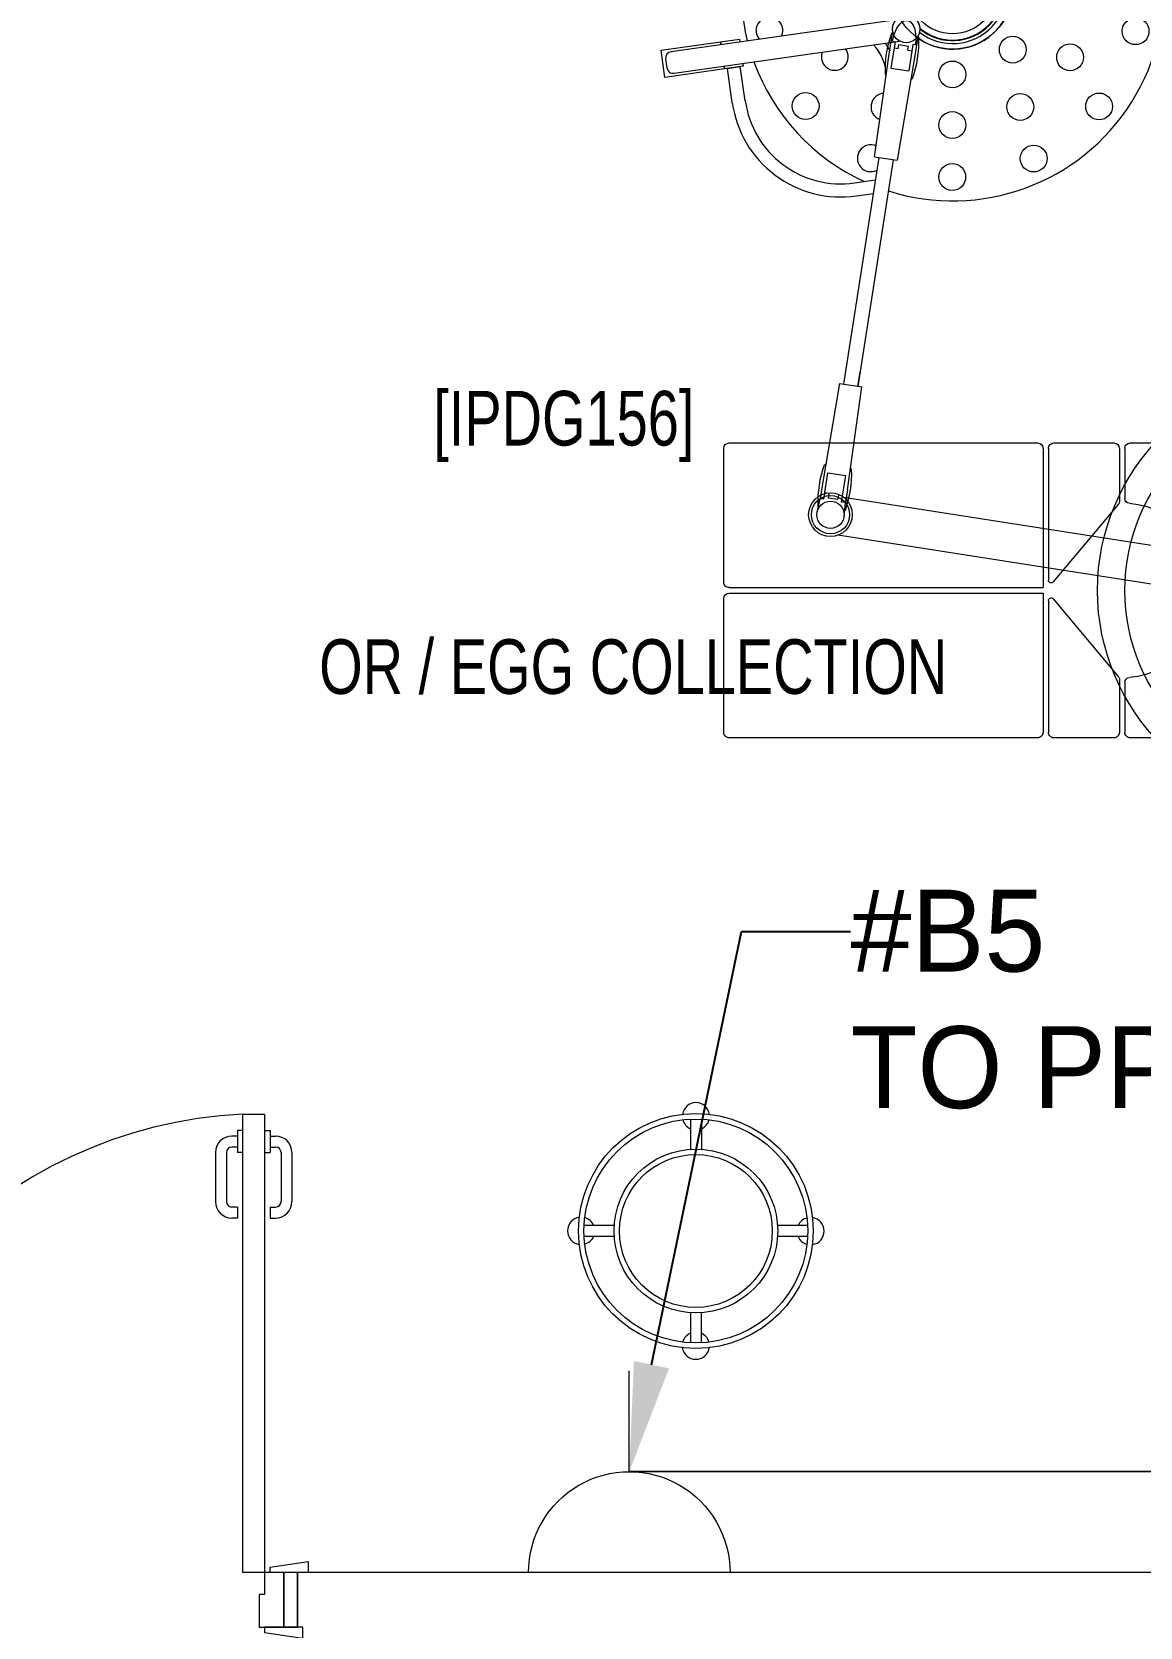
# Model space of a CAD drawing. Header units: metres. Extents: x 75097 to 220695, y -1557923 to -1361206.
# Drawn here: x 168915 to 170945, y -1415279 to -1412358 of the extents above; entities that cross this region are included whole.
import ezdxf
from ezdxf import colors
from ezdxf.entities.mleader import LeaderData, LeaderLine
from ezdxf.math import Vec2, Vec3

# ---------------------------------------------------------------- set-up
doc = ezdxf.new("R2010")
doc.units = ezdxf.units.M
doc.layers.get('0').update_dxf_attribs({"lineweight": 0})
for name, color, linetype, lineweight in [('A-100 - Copy$0$72_EGR_BASE_TEXT', 8, 'Continuous', 0), ('A-100 - Copy$0$Medical Equipment and Furniture', 8, 'Continuous', 0), ('A-100 - Copy$0$Walls', 8, 'Continuous', 0), ('A-100 - Copy$0$Wooden Joinery', 8, 'Continuous', 0)]:
    doc.layers.add(name, color=color, linetype=linetype, lineweight=lineweight)
doc.layers.add('E-POWR', color=7, linetype='Continuous', lineweight=9, true_color=0x4e7e3e)
doc.styles.add('A-100 - Copy$0$X3G_ENTITY_2587EA', font='swisscl.ttf', dxfattribs={"height": 200})
doc.styles.get("Standard").update_dxf_attribs({"font": 'GOTHIC.TTF'})

# ---------------------------------------------------------------- blocks, each defined once
blk = doc.blocks.new('NORMAL SOCKET')
at = {"layer": 'E-POWR'}
for p, q in [((0, 307.7), (0, 615.4)), ((-307.7, 0), (307.7, 0))]:
    blk.add_line(p, q, dxfattribs=at)
blk.add_ellipse((0, 0), major_axis=(32.8, 305.9), ratio=1, start_param=4.81904, end_param=7.960633, dxfattribs=at)
blk = doc.blocks.new('A-100 - Copy$0$OR Table')
at = {"layer": 'A-100 - Copy$0$Medical Equipment and Furniture'}
for p, q in [((-782398.7, -309932.5), (-782398.7, -310497.5)), ((-782143.7, -309922.5), (-782388.7, -309922.5)), ((-782133.7, -309932.5), (-782133.7, -310507.5)), ((-782123.7, -309932.5), (-782123.7, -310507.5)), ((-781868.7, -309922.5), (-782113.7, -309922.5)), ((-781858.7, -310497.5), (-781858.7, -309932.5)), ((-782388.7, -310507.5), (-782133.7, -310507.5)), ((-782388.7, -310517.5), (-782147.5, -310517.5)), ((-782123.7, -310507.5), (-781868.7, -310507.5)), ((-782110, -310517.5), (-781868.7, -310517.5)), ((-782398.7, -310527.5), (-782398.7, -310637.5)), ((-782286.2, -310645.4), (-782144.2, -310526.3)), ((-782113.2, -310526.3), (-781971.2, -310645.4)), ((-781858.7, -310637.5), (-781858.7, -310527.5)), ((-782388.7, -310647.5), (-782292, -310647.5)), ((-782388.7, -310657.5), (-782297.1, -310657.5)), ((-781965.4, -310647.5), (-781868.7, -310647.5)), ((-781960.3, -310657.5), (-781868.7, -310657.5)), ((-782398.7, -310667.5), (-782398.7, -310987.5)), ((-781858.7, -310987.5), (-781858.7, -310667.5)), ((-782388.7, -310997.5), (-781868.7, -310997.5)), ((-782388.7, -311007.5), (-781868.7, -311007.5)), ((-782398.7, -311017.5), (-782398.7, -311247.5)), ((-781858.7, -311247.5), (-781858.7, -311017.5)), ((-782398.7, -311277.5), (-782398.7, -311647.5)), ((-782388.7, -311257.5), (-781868.7, -311257.5)), ((-782388.7, -311267.5), (-781868.7, -311267.5)), ((-781858.7, -311647.5), (-781858.7, -311277.5)), ((-782388.7, -311657.5), (-781868.7, -311657.5)), ((-782398.7, -311677.5), (-782398.7, -311912.5)), ((-782388.7, -311667.5), (-781868.7, -311667.5)), ((-781858.7, -311912.5), (-781858.7, -311677.5)), ((-782388.7, -311922.5), (-781868.7, -311922.5))]:
    blk.add_line(p, q, dxfattribs=at)
for centre, radius, start, end in [((-782388.7, -309932.5), 10, 90.001, 180.001), ((-782143.7, -309932.5), 10, 0.001, 90.001), ((-782113.7, -309932.5), 10, 90.001, 180.001), ((-781868.7, -309932.5), 10, 0.001, 90.001), ((-782388.7, -310497.5), 10, 180.001, 270.001), ((-782388.7, -310527.5), 10, 90.001, 180.001), ((-782147.5, -310522.5), 5, 309.9879, 90.001), ((-782110, -310522.5), 5, 90.001, 230.0141), ((-781868.7, -310497.5), 10, 270.001, 0.001), ((-781868.7, -310527.5), 10, 0.001, 90.001), ((-782388.7, -310637.5), 10, 180.001, 270.001), ((-782388.7, -310667.5), 10, 90.001, 180.001), ((-782297.1, -310666.5), 9, 4.7528, 90.001), ((-782292, -310638.5), 9, 270.001, 309.9879), ((-781965.4, -310638.5), 9, 230.0141, 270.001), ((-781960.3, -310666.5), 9, 90.001, 175.2492), ((-781868.7, -310637.5), 10, 270.001, 0.001), ((-781868.7, -310667.5), 10, 0.001, 90.001), ((-782128.7, -310652.5), 160, 184.7528, 355.2492), ((-782388.7, -310987.5), 10, 180.001, 270.001), ((-782388.7, -311017.5), 10, 90.001, 180.001), ((-781868.7, -310987.5), 10, 270.001, 0.001), ((-781868.7, -311017.5), 10, 0.001, 90.001), ((-782388.7, -311247.5), 10, 180.001, 270.001), ((-781868.7, -311247.5), 10, 270.001, 0.001), ((-782388.7, -311277.5), 10, 90.001, 180.001), ((-781868.7, -311277.5), 10, 0.001, 90.001), ((-782388.7, -311647.5), 10, 180.001, 270.001), ((-781868.7, -311647.5), 10, 270.001, 0.001), ((-782388.7, -311677.5), 10, 90.001, 180.001), ((-781868.7, -311677.5), 10, 0.001, 90.001), ((-782388.7, -311912.5), 10, 180.001, 270.001), ((-781868.7, -311912.5), 10, 270.001, 0.001)]:
    blk.add_arc(centre, radius, start, end, dxfattribs=at)
blk = doc.blocks.new('A-100 - Copy$0$Surgical Light Single')
at = {"layer": 'A-100 - Copy$0$Medical Equipment and Furniture'}
for p, q in [((-745633.7, -338256.5), (-744896.5, -338635.5)), ((-745665.7, -338318.8), (-744928.6, -338697.8)), ((-744917.6, -338664.1), (-744928.1, -338687.9)), ((-744923.8, -338675), (-744922.1, -338674.2)), ((-744921.9, -338691.1), (-744944.3, -338734.7)), ((-744939.1, -338709.2), (-744928.1, -338687.9)), ((-744928.1, -338687.9), (-744921.9, -338691.1)), ((-744920.7, -338705.2), (-744927.4, -338701.7)), ((-744920.7, -338705.2), (-744917, -338698.1)), ((-744901, -338706.3), (-744917, -338698.1)), ((-744873.1, -338686.9), (-744886.3, -338709.4)), ((-744878.3, -338698.4), (-744878.7, -338696.5)), ((-744939.1, -338709.2), (-745023.7, -338879.3)), ((-744986.4, -338898.5), (-744897.3, -338730.7)), ((-744892.5, -338706.2), (-744914.9, -338749.7)), ((-744904.7, -338713.4), (-744901, -338706.3)), ((-744904.7, -338713.4), (-744898, -338716.8)), ((-744897.3, -338730.7), (-744886.3, -338709.4)), ((-744892.5, -338706.2), (-744886.3, -338709.4)), ((-744958, -338741.6), (-744957.1, -338745.5)), ((-744914.9, -338749.7), (-744944.3, -338734.7)), ((-744912.6, -338765), (-744916.3, -338766.5)), ((-745124.2, -339214.6), (-745154.5, -339209.2)), ((-745304.9, -339420.7), (-745215.8, -339252.9)), ((-745178.4, -339272.1), (-745215.8, -339252.9)), ((-745128.4, -339238.3), (-745166, -339231.5)), ((-745178.4, -339272.1), (-745263.1, -339442.2)), ((-745309.6, -339445.2), (-745287.2, -339401.7)), ((-745289.6, -339386.4), (-745285.9, -339384.9)), ((-745257.9, -339416.7), (-745287.2, -339401.7)), ((-745244.1, -339409.8), (-745245.1, -339405.9)), ((-745323.2, -339456.3), (-745304.9, -339420.7)), ((-745297.5, -339438), (-745304.2, -339434.6)), ((-745280.3, -339460.3), (-745257.9, -339416.7)), ((-745323.2, -339456.3), (-745323.8, -339453)), ((-745321.4, -339467), (-745320.3, -339461.2)), ((-745320.3, -339461.2), (-745318.7, -339455.2)), ((-745318.7, -339455.2), (-745316.4, -339449.1)), ((-745316.4, -339449.1), (-745313.6, -339443.2)), ((-745313.6, -339443.2), (-745309.6, -339445.2)), ((-745297.5, -339438), (-745301.1, -339445.1)), ((-745285.1, -339453.3), (-745301.1, -339445.1)), ((-744878.1, -339532.8), (-745288.5, -339458.9)), ((-745281.5, -339446.2), (-745285.1, -339453.3)), ((-745281.5, -339446.2), (-745274.8, -339449.7)), ((-745263.1, -339442.2), (-745281.4, -339477.8)), ((-745276.3, -339462.4), (-745280.3, -339460.3)), ((-745276.3, -339462.4), (-745279.5, -339468.1)), ((-745265.7, -339449.4), (-745266, -339447.7)), ((-745265.4, -339451), (-745265.7, -339449.4)), ((-745265, -339452.6), (-745265.4, -339451)), ((-745264.7, -339454.2), (-745265, -339452.6)), ((-745264.3, -339455.8), (-745264.7, -339454.2)), ((-745263.9, -339457.4), (-745264.3, -339455.8)), ((-745263.4, -339459), (-745263.9, -339457.4)), ((-745263, -339460.5), (-745263.4, -339459)), ((-745262.5, -339462.1), (-745263, -339460.5)), ((-745262, -339463.7), (-745262.5, -339462.1)), ((-744985.6, -339443.8), (-744996.8, -339506.3)), ((-744962, -339448.1), (-744973.2, -339510.6)), ((-745321.8, -339472.4), (-745321.4, -339467)), ((-745321.5, -339477.4), (-745321.8, -339472.4)), ((-745320.6, -339481.7), (-745321.5, -339477.4)), ((-745319, -339485.4), (-745320.6, -339481.7)), ((-745316.9, -339488.2), (-745319, -339485.4)), ((-745314.2, -339490.2), (-745316.9, -339488.2)), ((-745311, -339491.2), (-745314.2, -339490.2)), ((-745307.5, -339491.3), (-745311, -339491.2)), ((-745303.6, -339490.4), (-745307.5, -339491.3)), ((-745299.5, -339488.7), (-745303.6, -339490.4)), ((-745295.4, -339486), (-745299.5, -339488.7)), ((-745291.2, -339482.5), (-745295.4, -339486)), ((-745287.1, -339478.3), (-745291.2, -339482.5)), ((-745283.1, -339473.5), (-745287.1, -339478.3)), ((-745279.5, -339468.1), (-745283.1, -339473.5)), ((-745281.4, -339477.8), (-745278.4, -339476.4)), ((-744885.2, -339572.2), (-745295.6, -339498.2)), ((-745003.1, -339510.3), (-745002.3, -339505.4)), ((-745002.3, -339505.4), (-744967.8, -339511.6)), ((-744973.2, -339510.6), (-744996.8, -339506.3)), ((-744968.7, -339516.5), (-744967.8, -339511.6)), ((-744967.8, -339511.6), (-744968.7, -339516.5)), ((-744967.8, -339511.6), (-744859.5, -339531.1)), ((-745011.1, -339554.6), (-745010.2, -339549.6)), ((-744871.3, -339562.5), (-744868.5, -339546.7)), ((-744859.5, -339531.1), (-744868.4, -339580.3)), ((-744976.7, -339560.8), (-745011.1, -339554.6)), ((-744976.7, -339560.8), (-744975.8, -339555.8)), ((-744975.8, -339555.8), (-744976.7, -339560.8)), ((-744868.4, -339580.3), (-744976.7, -339560.8))]:
    blk.add_line(p, q, dxfattribs=at)
for centre, radius in [((-745695.7, -338264), 400), ((-745695.7, -338264), 350), ((-745695.7, -338264), 75.1), ((-745695.7, -338264), 62.5), ((-745695.7, -338264), 62.5), ((-745695.7, -338264), 62.5), ((-745695.7, -338264), 62.5), ((-745695.7, -338264), 62.5), ((-744895.3, -338675.5), 40), ((-744895.3, -338675.5), 35), ((-744895.3, -338675.5), 25), ((-745454.1, -339177.3), 24.6), ((-745301.7, -339192.2), 24.6), ((-745597.8, -339230), 24.6), ((-745460.4, -339274.7), 24.6), ((-745331.8, -339282.4), 24.6), ((-745704.5, -339339.8), 24.6), ((-745575.7, -339332.3), 24.6), ((-745361.1, -339370.3), 24.6), ((-745480.4, -339378.7), 24.6), ((-745087.6, -339400.2), 24.6), ((-745646.7, -339439.8), 24.6), ((-745410.6, -339518.5), 110), ((-745752.9, -339485), 24.6), ((-745558.8, -339469.1), 24.6), ((-745410.6, -339518.5), 81.7), ((-745306.9, -339475.9), 25), ((-745654.4, -339568.4), 24.6), ((-745262.3, -339568), 24.6), ((-745550.4, -339588.4), 24.6), ((-745174.4, -339597.3), 24.6), ((-745733.5, -339636.9), 24.6), ((-745340.7, -339658.3), 24.6), ((-745596.8, -339683.7), 24.6), ((-745460, -339666.8), 24.6), ((-745460, -339666.8), 24.6), ((-745245.4, -339704.8), 24.6), ((-745116.6, -339697.3), 24.6), ((-745650.2, -339765.3), 24.6), ((-745489.3, -339754.7), 24.6), ((-745360.7, -339762.4), 24.6), ((-745223.3, -339807.1), 24.6), ((-745519.4, -339844.9), 24.6), ((-745367, -339859.8), 24.6)]:
    blk.add_circle(centre, radius, dxfattribs=at)
for centre, radius, start, end in [((-744762.4, -338800.1), 204.2, 142.2104, 163.3698), ((-745074, -338639.9), 204.2, 322.2104, 343.3698), ((-745410.6, -339518.5), 387.8, 54.0062, 355.7625), ((-745159.8, -339412.5), 201, 349.7901, 79.7901), ((-745170.9, -339271.8), 24.6, 227.9519, 97.6603), ((-745410.6, -339518.5), 387.8, 1.7476, 46.9503), ((-745159.8, -339412.5), 177, 349.7901, 79.7901), ((-745224.3, -339353.4), 24.6, 254.7598, 52.3281), ((-745128.2, -339511.5), 204.2, 142.2104, 163.3698), ((-745167.1, -339432), 82, 160.5948, 205.6253), ((-745410.6, -339518.5), 110, 37.8566, 0.8371), ((-745410.6, -339518.5), 99.7, 34.1177, 10.5924), ((-745410.6, -339518.5), 94.3, 32.132, 12.5781), ((-745410.6, -339518.5), 93.3, 31.548, 13.1621), ((-745439.8, -339351.3), 204.2, 322.2104, 343.3698), ((-745306.9, -339475.9), 25.5, 129.7388, 355.8414), ((-745166.7, -339468.7), 24.6, 320.7411, 198.8391), ((-745068.2, -339552), 24.6, 138.8625, 20.7177), ((-744880.3, -339544.6), 12, 349.7901, 79.7901), ((-744883.1, -339560.3), 12, 259.7901, 349.7901)]:
    blk.add_arc(centre, radius, start, end, dxfattribs=at)
blk = doc.blocks.new('A-100 - Copy$0$HF14427-P')
for p, q in [((-0.01, 0.4148), (-0.01, 0.3597)), ((0.01, 0.4148), (0.01, 0.3597)), ((-0.2048, 0.22), (-0.1497, 0.22)), ((0.1497, 0.22), (0.2048, 0.22)), ((-0.2048, 0.2), (-0.1497, 0.2)), ((0.1497, 0.2), (0.2048, 0.2)), ((-0.01, 0.0603), (-0.01, 0.0052)), ((0.01, 0.0603), (0.01, 0.0052))]:
    blk.add_line(p, q)
for points in [[(-0.1497, 0.2), (-0.1497, 0.2), (-0.1497, 0.2), (-0.1497, 0.2), (-0.1497, 0.2), (-0.1497, 0.2), (-0.1497, 0.2), (-0.1497, 0.2), (-0.1497, 0.2), (-0.1497, 0.2), (-0.1497, 0.2), (-0.1497, 0.2), (-0.1497, 0.2), (-0.1497, 0.2), (-0.1497, 0.2), (-0.1497, 0.2), (-0.1497, 0.2), (-0.1497, 0.2), (-0.1497, 0.2), (-0.1497, 0.2), (-0.1497, 0.2), (-0.1497, 0.2), (-0.1497, 0.2), (-0.1497, 0.2), (-0.1497, 0.2), (-0.1497, 0.2), (-0.1497, 0.2), (-0.1497, 0.2), (-0.1497, 0.2), (-0.1497, 0.2), (-0.1497, 0.2), (-0.1497, 0.2), (-0.1497, 0.2), (-0.1497, 0.2), (-0.1497, 0.2), (-0.1497, 0.2), (-0.1497, 0.2), (-0.1497, 0.2), (-0.1497, 0.2), (-0.1497, 0.2), (-0.1497, 0.2), (-0.1497, 0.2), (-0.1497, 0.2), (-0.1497, 0.2), (-0.1497, 0.2), (-0.1497, 0.2), (-0.1497, 0.2), (-0.1497, 0.2), (-0.1497, 0.2), (-0.1497, 0.2), (-0.1497, 0.2), (-0.1497, 0.2), (-0.1497, 0.2), (-0.1497, 0.2), (-0.1497, 0.2), (-0.1497, 0.2), (-0.1497, 0.2), (-0.1497, 0.2), (-0.1497, 0.2), (-0.1497, 0.2), (-0.1497, 0.2), (-0.1497, 0.2), (-0.1497, 0.2), (-0.1497, 0.2), (-0.1497, 0.2), (-0.1497, 0.2), (-0.1497, 0.2), (-0.1497, 0.2), (-0.1497, 0.2), (-0.1497, 0.2), (-0.1497, 0.2), (-0.1497, 0.2), (-0.1497, 0.2), (-0.1497, 0.2), (-0.1497, 0.2), (-0.1497, 0.2), (-0.1497, 0.2), (-0.1497, 0.2), (-0.1497, 0.2), (-0.1497, 0.2), (-0.1497, 0.2), (-0.1497, 0.2), (-0.1497, 0.2), (-0.1497, 0.2), (-0.1497, 0.2), (-0.1497, 0.2), (-0.1497, 0.2), (-0.1497, 0.2), (-0.1497, 0.2), (-0.1497, 0.2), (-0.1497, 0.2), (-0.1497, 0.2), (-0.1497, 0.2), (-0.1497, 0.2), (-0.1497, 0.2), (-0.1497, 0.2), (-0.1497, 0.2), (-0.1497, 0.2), (-0.1497, 0.2), (-0.1497, 0.2), (-0.1497, 0.2), (-0.1497, 0.2), (-0.1497, 0.2), (-0.1497, 0.2), (-0.1497, 0.2), (-0.1497, 0.2), (-0.1497, 0.2), (-0.1497, 0.2), (-0.1497, 0.2), (-0.1497, 0.2), (-0.1497, 0.2), (-0.1497, 0.2), (-0.1497, 0.2), (-0.1497, 0.2), (-0.1497, 0.2), (-0.1497, 0.2), (-0.1497, 0.2), (-0.1497, 0.2), (-0.1497, 0.2), (-0.1497, 0.2), (-0.1497, 0.2), (-0.1497, 0.2), (-0.1497, 0.2), (-0.1497, 0.2), (-0.1497, 0.2), (-0.1497, 0.2), (-0.1497, 0.2), (-0.1497, 0.2), (-0.1497, 0.2), (-0.1497, 0.2), (-0.1497, 0.2), (-0.1497, 0.2), (-0.1497, 0.2), (-0.1497, 0.2), (-0.1497, 0.2), (-0.1497, 0.2), (-0.1497, 0.2), (-0.1497, 0.2), (-0.1497, 0.2), (-0.1497, 0.2), (-0.1497, 0.2), (-0.1497, 0.2), (-0.1497, 0.2), (-0.1497, 0.2), (-0.1497, 0.2), (-0.1497, 0.2), (-0.1497, 0.2), (-0.1497, 0.2), (-0.1497, 0.2), (-0.1497, 0.2), (-0.1497, 0.2), (-0.1497, 0.2), (-0.1497, 0.2), (-0.1497, 0.2), (-0.1497, 0.2), (-0.1497, 0.2), (-0.1497, 0.2), (-0.1497, 0.2), (-0.1497, 0.2), (-0.1497, 0.2), (-0.1497, 0.2), (-0.1497, 0.2), (-0.1497, 0.2), (-0.1497, 0.2), (-0.1497, 0.2), (-0.1497, 0.2), (-0.1497, 0.2), (-0.1497, 0.2), (-0.1497, 0.2), (-0.1497, 0.2), (-0.1497, 0.2), (-0.1497, 0.2), (-0.1497, 0.2), (-0.1497, 0.2), (-0.1497, 0.2), (-0.1497, 0.2), (-0.1497, 0.2), (-0.1497, 0.2), (-0.1497, 0.2), (-0.1497, 0.2), (-0.1497, 0.2), (-0.1497, 0.2), (-0.1497, 0.2), (-0.1497, 0.2), (-0.1497, 0.2), (-0.1497, 0.2), (-0.1497, 0.2), (-0.1497, 0.2), (-0.1497, 0.2), (-0.1497, 0.2), (-0.1497, 0.2), (-0.1497, 0.2), (-0.1497, 0.2), (-0.1497, 0.2), (-0.1497, 0.2), (-0.1497, 0.2), (-0.1497, 0.2), (-0.1497, 0.2), (-0.1497, 0.2), (-0.1497, 0.2), (-0.1497, 0.2), (-0.1497, 0.2), (-0.1497, 0.2), (-0.1497, 0.2), (-0.1497, 0.2), (-0.1497, 0.2), (-0.1497, 0.2), (-0.1497, 0.2), (-0.1497, 0.2), (-0.1497, 0.2), (-0.1497, 0.2), (-0.1497, 0.2), (-0.1497, 0.2), (-0.1497, 0.2), (-0.1497, 0.2), (-0.1497, 0.2), (-0.1497, 0.2), (-0.1497, 0.2), (-0.1497, 0.2)], [(-0.1497, 0.2), (-0.1497, 0.2), (-0.1497, 0.2), (-0.1497, 0.2), (-0.1497, 0.2), (-0.1497, 0.2), (-0.1497, 0.2), (-0.1497, 0.2), (-0.1497, 0.2), (-0.1497, 0.2), (-0.1497, 0.2), (-0.1497, 0.2), (-0.1497, 0.2), (-0.1497, 0.2), (-0.1497, 0.2), (-0.1497, 0.2), (-0.1497, 0.2), (-0.1497, 0.2), (-0.1497, 0.2), (-0.1497, 0.2), (-0.1497, 0.2), (-0.1497, 0.2), (-0.1497, 0.2), (-0.1497, 0.2), (-0.1497, 0.2), (-0.1497, 0.2), (-0.1497, 0.2), (-0.1497, 0.2), (-0.1497, 0.2), (-0.1497, 0.2), (-0.1497, 0.2), (-0.1497, 0.2), (-0.1497, 0.2), (-0.1497, 0.2), (-0.1497, 0.2), (-0.1497, 0.2), (-0.1497, 0.2), (-0.1497, 0.2), (-0.1497, 0.2), (-0.1497, 0.2), (-0.1497, 0.2), (-0.1497, 0.2), (-0.1497, 0.2), (-0.1497, 0.2), (-0.1497, 0.2), (-0.1497, 0.2), (-0.1497, 0.2), (-0.1497, 0.2), (-0.1497, 0.2), (-0.1497, 0.2), (-0.1497, 0.2), (-0.1497, 0.2), (-0.1497, 0.2), (-0.1497, 0.2), (-0.1497, 0.2), (-0.1497, 0.2), (-0.1497, 0.2), (-0.1497, 0.2), (-0.1497, 0.2), (-0.1497, 0.2), (-0.1497, 0.2), (-0.1497, 0.2), (-0.1497, 0.2), (-0.1497, 0.2), (-0.1497, 0.2), (-0.1497, 0.2), (-0.1497, 0.2), (-0.1497, 0.2), (-0.1497, 0.2), (-0.1497, 0.2), (-0.1497, 0.2), (-0.1497, 0.2), (-0.1497, 0.2), (-0.1497, 0.2), (-0.1497, 0.2), (-0.1497, 0.2), (-0.1497, 0.2), (-0.1497, 0.2), (-0.1497, 0.2), (-0.1497, 0.2), (-0.1497, 0.2), (-0.1497, 0.2), (-0.1497, 0.2), (-0.1497, 0.2), (-0.1497, 0.2), (-0.1497, 0.2), (-0.1497, 0.2), (-0.1497, 0.2), (-0.1497, 0.2), (-0.1497, 0.2), (-0.1497, 0.2), (-0.1497, 0.2), (-0.1497, 0.2), (-0.1497, 0.2), (-0.1497, 0.2), (-0.1497, 0.2), (-0.1497, 0.2), (-0.1497, 0.2), (-0.1497, 0.2), (-0.1497, 0.2), (-0.1497, 0.2), (-0.1497, 0.2), (-0.1497, 0.2), (-0.1497, 0.2), (-0.1497, 0.2), (-0.1497, 0.2), (-0.1497, 0.2), (-0.1497, 0.2), (-0.1497, 0.2), (-0.1497, 0.2), (-0.1497, 0.2), (-0.1497, 0.2), (-0.1497, 0.2), (-0.1497, 0.2), (-0.1497, 0.2), (-0.1497, 0.2), (-0.1497, 0.2), (-0.1497, 0.2), (-0.1497, 0.2), (-0.1497, 0.2), (-0.1497, 0.2), (-0.1497, 0.2), (-0.1497, 0.2), (-0.1497, 0.2), (-0.1497, 0.2), (-0.1497, 0.2), (-0.1497, 0.2), (-0.1497, 0.2), (-0.1497, 0.2), (-0.1497, 0.2), (-0.1497, 0.2), (-0.1497, 0.2), (-0.1497, 0.2), (-0.1497, 0.2), (-0.1497, 0.2), (-0.1497, 0.2), (-0.1497, 0.2), (-0.1497, 0.2), (-0.1497, 0.2), (-0.1497, 0.2), (-0.1497, 0.2), (-0.1497, 0.2), (-0.1497, 0.2), (-0.1497, 0.2), (-0.1497, 0.2), (-0.1497, 0.2), (-0.1497, 0.2), (-0.1497, 0.2), (-0.1497, 0.2), (-0.1497, 0.2), (-0.1497, 0.2), (-0.1497, 0.2), (-0.1497, 0.2), (-0.1497, 0.2), (-0.1497, 0.2), (-0.1497, 0.2), (-0.1497, 0.2), (-0.1497, 0.2), (-0.1497, 0.2), (-0.1497, 0.2), (-0.1497, 0.2), (-0.1497, 0.2), (-0.1497, 0.2), (-0.1497, 0.2), (-0.1497, 0.2), (-0.1497, 0.2), (-0.1497, 0.2), (-0.1497, 0.2), (-0.1497, 0.2), (-0.1497, 0.2), (-0.1497, 0.2), (-0.1497, 0.2), (-0.1497, 0.2), (-0.1497, 0.2), (-0.1497, 0.2), (-0.1497, 0.2), (-0.1497, 0.2), (-0.1497, 0.2), (-0.1497, 0.2), (-0.1497, 0.2), (-0.1497, 0.2), (-0.1497, 0.2), (-0.1497, 0.2), (-0.1497, 0.2), (-0.1497, 0.2), (-0.1497, 0.2), (-0.1497, 0.2), (-0.1497, 0.2), (-0.1497, 0.2), (-0.1497, 0.2), (-0.1497, 0.2), (-0.1497, 0.2), (-0.1497, 0.2), (-0.1497, 0.2), (-0.1497, 0.2), (-0.1497, 0.2), (-0.1497, 0.2), (-0.1497, 0.2), (-0.1497, 0.2), (-0.1497, 0.2), (-0.1497, 0.2), (-0.1497, 0.2), (-0.1497, 0.2), (-0.1497, 0.2), (-0.1497, 0.2), (-0.1497, 0.2), (-0.1497, 0.2), (-0.1497, 0.2), (-0.1497, 0.2), (-0.1497, 0.2), (-0.1497, 0.2), (-0.1497, 0.2), (-0.1497, 0.2), (-0.1497, 0.2)], [(-0.1497, 0.2), (-0.1497, 0.2), (-0.1497, 0.2), (-0.1497, 0.2), (-0.1497, 0.2), (-0.1497, 0.2), (-0.1497, 0.2), (-0.1497, 0.2), (-0.1497, 0.2), (-0.1497, 0.2), (-0.1497, 0.2), (-0.1497, 0.2), (-0.1497, 0.2), (-0.1497, 0.2), (-0.1497, 0.2), (-0.1497, 0.2), (-0.1497, 0.2), (-0.1497, 0.2), (-0.1497, 0.2), (-0.1497, 0.2), (-0.1497, 0.2), (-0.1497, 0.2), (-0.1497, 0.2), (-0.1497, 0.2), (-0.1497, 0.2), (-0.1497, 0.2), (-0.1497, 0.2), (-0.1497, 0.2), (-0.1497, 0.2), (-0.1497, 0.2), (-0.1497, 0.2), (-0.1497, 0.2), (-0.1497, 0.2), (-0.1497, 0.2), (-0.1497, 0.2), (-0.1497, 0.2), (-0.1497, 0.2), (-0.1497, 0.2), (-0.1497, 0.2), (-0.1497, 0.2), (-0.1497, 0.2), (-0.1497, 0.2), (-0.1497, 0.2), (-0.1497, 0.2), (-0.1497, 0.2), (-0.1497, 0.2), (-0.1497, 0.2), (-0.1497, 0.2), (-0.1497, 0.2), (-0.1497, 0.2), (-0.1497, 0.2), (-0.1497, 0.2), (-0.1497, 0.2), (-0.1497, 0.2), (-0.1497, 0.2), (-0.1497, 0.2), (-0.1497, 0.2), (-0.1497, 0.2), (-0.1497, 0.2), (-0.1497, 0.2), (-0.1497, 0.2), (-0.1497, 0.2), (-0.1497, 0.2), (-0.1497, 0.2), (-0.1497, 0.2), (-0.1497, 0.2), (-0.1497, 0.2), (-0.1497, 0.2), (-0.1497, 0.2), (-0.1497, 0.2), (-0.1497, 0.2), (-0.1497, 0.2), (-0.1497, 0.2), (-0.1497, 0.2), (-0.1497, 0.2), (-0.1497, 0.2), (-0.1497, 0.2), (-0.1497, 0.2), (-0.1497, 0.2), (-0.1497, 0.2), (-0.1497, 0.2), (-0.1497, 0.2), (-0.1497, 0.2), (-0.1497, 0.2), (-0.1497, 0.2), (-0.1497, 0.2), (-0.1497, 0.2), (-0.1497, 0.2), (-0.1497, 0.2), (-0.1497, 0.2), (-0.1497, 0.2), (-0.1497, 0.2), (-0.1497, 0.2), (-0.1497, 0.2), (-0.1497, 0.2), (-0.1497, 0.2), (-0.1497, 0.2), (-0.1497, 0.2), (-0.1497, 0.2), (-0.1497, 0.2), (-0.1497, 0.2), (-0.1497, 0.2), (-0.1497, 0.2), (-0.1497, 0.2), (-0.1497, 0.2), (-0.1497, 0.2), (-0.1497, 0.2), (-0.1497, 0.2), (-0.1497, 0.2), (-0.1497, 0.2), (-0.1497, 0.2), (-0.1497, 0.2), (-0.1497, 0.2), (-0.1497, 0.2), (-0.1497, 0.2), (-0.1497, 0.2), (-0.1497, 0.2), (-0.1497, 0.2), (-0.1497, 0.2), (-0.1497, 0.2), (-0.1497, 0.2), (-0.1497, 0.2), (-0.1497, 0.2), (-0.1497, 0.2), (-0.1497, 0.2), (-0.1497, 0.2), (-0.1497, 0.2), (-0.1497, 0.2), (-0.1497, 0.2), (-0.1497, 0.2), (-0.1497, 0.2), (-0.1497, 0.2), (-0.1497, 0.2), (-0.1497, 0.2), (-0.1497, 0.2), (-0.1497, 0.2), (-0.1497, 0.2), (-0.1497, 0.2), (-0.1497, 0.2), (-0.1497, 0.2), (-0.1497, 0.2), (-0.1497, 0.2), (-0.1497, 0.2), (-0.1497, 0.2), (-0.1497, 0.2), (-0.1497, 0.2), (-0.1497, 0.2), (-0.1497, 0.2), (-0.1497, 0.2), (-0.1497, 0.2), (-0.1497, 0.2), (-0.1497, 0.2), (-0.1497, 0.2), (-0.1497, 0.2), (-0.1497, 0.2), (-0.1497, 0.2), (-0.1497, 0.2), (-0.1497, 0.2), (-0.1497, 0.2), (-0.1497, 0.2), (-0.1497, 0.2), (-0.1497, 0.2), (-0.1497, 0.2), (-0.1497, 0.2), (-0.1497, 0.2), (-0.1497, 0.2), (-0.1497, 0.2), (-0.1497, 0.2), (-0.1497, 0.2), (-0.1497, 0.2), (-0.1497, 0.2), (-0.1497, 0.2), (-0.1497, 0.2), (-0.1497, 0.2), (-0.1497, 0.2), (-0.1497, 0.2), (-0.1497, 0.2), (-0.1497, 0.2), (-0.1497, 0.2), (-0.1497, 0.2), (-0.1497, 0.2), (-0.1497, 0.2), (-0.1497, 0.2), (-0.1497, 0.2), (-0.1497, 0.2), (-0.1497, 0.2), (-0.1497, 0.2), (-0.1497, 0.2), (-0.1497, 0.2), (-0.1497, 0.2), (-0.1497, 0.2), (-0.1497, 0.2), (-0.1497, 0.2), (-0.1497, 0.2), (-0.1497, 0.2), (-0.1497, 0.2), (-0.1497, 0.2), (-0.1497, 0.2), (-0.1497, 0.2), (-0.1497, 0.2), (-0.1497, 0.2), (-0.1497, 0.2), (-0.1497, 0.2), (-0.1497, 0.2), (-0.1497, 0.2), (-0.1497, 0.2), (-0.1497, 0.2), (-0.1497, 0.2), (-0.1497, 0.2), (-0.1497, 0.2), (-0.1497, 0.2), (-0.1497, 0.2), (-0.1497, 0.2), (-0.1497, 0.2), (-0.1497, 0.2), (-0.1497, 0.2), (-0.1497, 0.2), (-0.1497, 0.2), (-0.1497, 0.2), (-0.1497, 0.2), (-0.1497, 0.2), (-0.1497, 0.2), (-0.1497, 0.2), (-0.1497, 0.2), (-0.1497, 0.2), (-0.1497, 0.2), (-0.1497, 0.2), (-0.1497, 0.2), (-0.1497, 0.2), (-0.1497, 0.2), (-0.1497, 0.2), (-0.1497, 0.2), (-0.1497, 0.2), (-0.1497, 0.2), (-0.1497, 0.2), (-0.1497, 0.2), (-0.1497, 0.2), (-0.1497, 0.2), (-0.1497, 0.2), (-0.1497, 0.2), (-0.1497, 0.2), (-0.1497, 0.2), (-0.1497, 0.2), (-0.1497, 0.2), (-0.1497, 0.2), (-0.1497, 0.2), (-0.1497, 0.2), (-0.1497, 0.2), (-0.1497, 0.2), (-0.1497, 0.2), (-0.1497, 0.2), (-0.1497, 0.2), (-0.1497, 0.2), (-0.1497, 0.2), (-0.1497, 0.2), (-0.1497, 0.2), (-0.1497, 0.2), (-0.1497, 0.2), (-0.1497, 0.2), (-0.1497, 0.2), (-0.1497, 0.2), (-0.1497, 0.2), (-0.1497, 0.2), (-0.1497, 0.2), (-0.1497, 0.2), (-0.1497, 0.2), (-0.1497, 0.2), (-0.1497, 0.2), (-0.1497, 0.2), (-0.1497, 0.2), (-0.1497, 0.2), (-0.1497, 0.2), (-0.1497, 0.2), (-0.1497, 0.2), (-0.1497, 0.2), (-0.1497, 0.2), (-0.1497, 0.2)]]:
    blk.add_lwpolyline(points, close=True)
for points in [[(-0.1497, 0.2), (-0.1497, 0.2), (-0.1497, 0.2), (-0.1497, 0.2), (-0.1497, 0.2), (-0.1497, 0.2), (-0.1497, 0.2), (-0.1497, 0.2)], [(-0.1497, 0.2), (-0.1497, 0.2), (-0.1497, 0.2), (-0.1497, 0.2), (-0.1497, 0.2), (-0.1497, 0.2), (-0.1497, 0.2), (-0.1497, 0.2), (-0.1497, 0.2), (-0.1497, 0.2), (-0.1497, 0.2), (-0.1497, 0.2), (-0.1497, 0.2), (-0.1497, 0.2), (-0.1497, 0.2), (-0.1497, 0.2), (-0.1497, 0.2), (-0.1497, 0.2), (-0.1497, 0.2), (-0.1497, 0.2), (-0.1497, 0.2), (-0.1497, 0.2), (-0.1497, 0.2), (-0.1497, 0.2), (-0.1497, 0.2), (-0.1497, 0.2), (-0.1497, 0.2), (-0.1497, 0.2), (-0.1497, 0.2), (-0.1497, 0.2), (-0.1497, 0.2), (-0.1497, 0.2), (-0.1497, 0.2), (-0.1497, 0.2), (-0.1497, 0.2), (-0.1497, 0.2), (-0.1497, 0.2), (-0.1497, 0.2), (-0.1497, 0.2), (-0.1497, 0.2), (-0.1497, 0.2), (-0.1497, 0.2), (-0.1497, 0.2), (-0.1497, 0.2), (-0.1497, 0.2), (-0.1497, 0.2), (-0.1497, 0.2), (-0.1497, 0.2), (-0.1497, 0.2), (-0.1497, 0.2), (-0.1497, 0.2), (-0.1497, 0.2), (-0.1497, 0.2), (-0.1497, 0.2), (-0.1497, 0.2), (-0.1497, 0.2), (-0.1497, 0.2), (-0.1497, 0.2), (-0.1497, 0.2), (-0.1497, 0.2), (-0.1497, 0.2), (-0.1497, 0.2), (-0.1497, 0.2), (-0.1497, 0.2), (-0.1497, 0.2), (-0.1497, 0.2), (-0.1497, 0.2), (-0.1497, 0.2), (-0.1497, 0.2), (-0.1497, 0.2), (-0.1497, 0.2), (-0.1497, 0.2), (-0.1497, 0.2), (-0.1497, 0.2), (-0.1497, 0.2), (-0.1497, 0.2), (-0.1497, 0.2), (-0.1497, 0.2), (-0.1497, 0.2), (-0.1497, 0.2), (-0.1497, 0.2), (-0.1497, 0.2), (-0.1497, 0.2), (-0.1497, 0.2), (-0.1497, 0.2), (-0.1497, 0.2), (-0.1497, 0.2), (-0.1497, 0.2), (-0.1497, 0.2), (-0.1497, 0.2), (-0.1497, 0.2), (-0.1497, 0.2), (-0.1497, 0.2), (-0.1497, 0.2), (-0.1497, 0.2), (-0.1497, 0.2), (-0.1497, 0.2), (-0.1497, 0.2), (-0.1497, 0.2), (-0.1497, 0.2), (-0.1497, 0.2), (-0.1497, 0.2), (-0.1497, 0.2), (-0.1497, 0.2), (-0.1497, 0.2), (-0.1497, 0.2), (-0.1497, 0.2), (-0.1497, 0.2), (-0.1497, 0.2), (-0.1497, 0.2), (-0.1497, 0.2)], [(-0.1497, 0.2), (-0.1497, 0.2), (-0.1497, 0.2), (-0.1497, 0.2), (-0.1497, 0.2), (-0.1497, 0.2), (-0.1497, 0.2), (-0.1497, 0.2), (-0.1497, 0.2), (-0.1497, 0.2), (-0.1497, 0.2), (-0.1497, 0.2), (-0.1497, 0.2), (-0.1497, 0.2), (-0.1497, 0.2), (-0.1497, 0.2), (-0.1497, 0.2)], [(-0.1497, 0.2), (-0.1497, 0.2), (-0.1497, 0.2), (-0.1497, 0.2), (-0.1497, 0.2), (-0.1497, 0.2), (-0.1497, 0.2)], [(-0.1497, 0.2), (-0.1497, 0.2), (-0.1497, 0.2), (-0.1497, 0.2), (-0.1497, 0.2), (-0.1497, 0.2), (-0.1497, 0.2), (-0.1497, 0.2), (-0.1497, 0.2), (-0.1497, 0.2), (-0.1497, 0.2), (-0.1497, 0.2)], [(-0.1497, 0.2), (-0.1497, 0.2), (-0.1497, 0.2), (-0.1497, 0.2), (-0.1497, 0.2), (-0.1497, 0.2), (-0.1497, 0.2), (-0.1497, 0.2), (-0.1497, 0.2), (-0.1497, 0.2), (-0.1497, 0.2), (-0.1497, 0.2), (-0.1497, 0.2), (-0.1497, 0.2), (-0.1497, 0.2), (-0.1497, 0.2), (-0.1497, 0.2), (-0.1497, 0.2), (-0.1497, 0.2), (-0.1497, 0.2), (-0.1497, 0.2), (-0.1497, 0.2), (-0.1497, 0.2), (-0.1497, 0.2), (-0.1497, 0.2), (-0.1497, 0.2), (-0.1497, 0.2), (-0.1497, 0.2), (-0.1497, 0.2), (-0.1497, 0.2), (-0.1497, 0.2), (-0.1497, 0.2), (-0.1497, 0.2), (-0.1497, 0.2), (-0.1497, 0.2), (-0.1497, 0.2), (-0.1497, 0.2), (-0.1497, 0.2), (-0.1497, 0.2), (-0.1497, 0.2), (-0.1497, 0.2), (-0.1497, 0.2), (-0.1497, 0.2), (-0.1497, 0.2), (-0.1497, 0.2), (-0.1497, 0.2), (-0.1497, 0.2), (-0.1497, 0.2), (-0.1497, 0.2), (-0.1497, 0.2), (-0.1497, 0.2), (-0.1497, 0.2), (-0.1497, 0.2), (-0.1497, 0.2), (-0.1497, 0.2), (-0.1497, 0.2), (-0.1497, 0.2), (-0.1497, 0.2), (-0.1497, 0.2), (-0.1497, 0.2), (-0.1497, 0.2), (-0.1497, 0.2), (-0.1497, 0.2), (-0.1497, 0.2), (-0.1497, 0.2), (-0.1497, 0.2), (-0.1497, 0.2), (-0.1497, 0.2), (-0.1497, 0.2), (-0.1497, 0.2), (-0.1497, 0.2), (-0.1497, 0.2), (-0.1497, 0.2), (-0.1497, 0.2), (-0.1497, 0.2), (-0.1497, 0.2), (-0.1497, 0.2), (-0.1497, 0.2), (-0.1497, 0.2), (-0.1497, 0.2), (-0.1497, 0.2), (-0.1497, 0.2), (-0.1497, 0.2), (-0.1497, 0.2), (-0.1497, 0.2), (-0.1497, 0.2), (-0.1497, 0.2), (-0.1497, 0.2), (-0.1497, 0.2)], [(-0.1497, 0.2), (-0.1497, 0.2), (-0.1497, 0.2), (-0.1497, 0.2), (-0.1497, 0.2), (-0.1497, 0.2), (-0.1497, 0.2), (-0.1497, 0.2), (-0.1497, 0.2), (-0.1497, 0.2), (-0.1497, 0.2), (-0.1497, 0.2), (-0.1497, 0.2), (-0.1497, 0.2), (-0.1497, 0.2), (-0.1497, 0.2), (-0.1497, 0.2), (-0.1497, 0.2), (-0.1497, 0.2), (-0.1497, 0.2), (-0.1497, 0.2), (-0.1497, 0.2), (-0.1497, 0.2), (-0.1497, 0.2), (-0.1497, 0.2), (-0.1497, 0.2), (-0.1497, 0.2), (-0.1497, 0.2), (-0.1497, 0.2), (-0.1497, 0.2), (-0.1497, 0.2), (-0.1497, 0.2), (-0.1497, 0.2), (-0.1497, 0.2), (-0.1497, 0.2), (-0.1497, 0.2), (-0.1497, 0.2), (-0.1497, 0.2), (-0.1497, 0.2), (-0.1497, 0.2), (-0.1497, 0.2), (-0.1497, 0.2), (-0.1497, 0.2), (-0.1497, 0.2), (-0.1497, 0.2), (-0.1497, 0.2), (-0.1497, 0.2), (-0.1497, 0.2), (-0.1497, 0.2), (-0.1497, 0.2), (-0.1497, 0.2), (-0.1497, 0.2), (-0.1497, 0.2), (-0.1497, 0.2)], [(-0.1497, 0.2), (-0.1497, 0.2), (-0.1497, 0.2), (-0.1497, 0.2), (-0.1497, 0.2), (-0.1497, 0.2), (-0.1497, 0.2), (-0.1497, 0.2), (-0.1497, 0.2), (-0.1497, 0.2)], [(-0.1497, 0.2), (-0.1497, 0.2), (-0.1497, 0.2), (-0.1497, 0.2), (-0.1497, 0.2), (-0.1497, 0.2), (-0.1497, 0.2), (-0.1497, 0.2), (-0.1497, 0.2), (-0.1497, 0.2)], [(-0.1497, 0.2), (-0.1497, 0.2), (-0.1497, 0.2), (-0.1497, 0.2), (-0.1497, 0.2), (-0.1497, 0.2), (-0.1497, 0.2), (-0.1497, 0.2), (-0.1497, 0.2), (-0.1497, 0.2), (-0.1497, 0.2), (-0.1497, 0.2), (-0.1497, 0.2), (-0.1497, 0.2), (-0.1497, 0.2)], [(-0.1497, 0.2), (-0.1497, 0.2), (-0.1497, 0.2), (-0.1497, 0.2), (-0.1497, 0.2), (-0.1497, 0.2), (-0.1497, 0.2), (-0.1497, 0.2), (-0.1497, 0.2), (-0.1497, 0.2)], [(-0.1497, 0.2), (-0.1497, 0.2), (-0.1497, 0.2), (-0.1497, 0.2), (-0.1497, 0.2), (-0.1497, 0.2), (-0.1497, 0.2)], [(-0.1497, 0.2), (-0.1497, 0.2), (-0.1497, 0.2), (-0.1497, 0.2), (-0.1497, 0.2), (-0.1497, 0.2), (-0.1497, 0.2), (-0.1497, 0.2), (-0.1497, 0.2), (-0.1497, 0.2)], [(-0.1497, 0.2), (-0.1497, 0.2), (-0.1497, 0.2), (-0.1497, 0.2), (-0.1497, 0.2), (-0.1497, 0.2), (-0.1497, 0.2), (-0.1497, 0.2), (-0.1497, 0.2), (-0.1497, 0.2), (-0.1497, 0.2), (-0.1497, 0.2), (-0.1497, 0.2), (-0.1497, 0.2), (-0.1497, 0.2), (-0.1497, 0.2), (-0.1497, 0.2), (-0.1497, 0.2)], [(-0.1497, 0.2), (-0.1497, 0.2), (-0.1497, 0.2), (-0.1497, 0.2), (-0.1497, 0.2), (-0.1497, 0.2), (-0.1497, 0.2), (-0.1497, 0.2), (-0.1497, 0.2)]]:
    blk.add_lwpolyline(points)
for radius in [0.215, 0.205, 0.15, 0.14]:
    blk.add_circle((0, 0.21), radius)
for centre, start, end in [((0, 0.42), 8.2132, 171.7868), ((0, 0.42), 194.9006, 246.4218), ((0, 0.42), 293.5782, 345.0994), ((-0.21, 0.21), 98.2132, 261.7868), ((-0.21, 0.21), 23.5782, 75.0994), ((0.21, 0.21), 104.9006, 156.4218), ((0.21, 0.21), 278.2132, 81.7868), ((-0.21, 0.21), 284.9006, 336.4218), ((0.21, 0.21), 203.5782, 255.0994), ((0, 0), 113.5782, 165.0994), ((0, 0), 14.9006, 66.4218), ((0, 0), 188.2132, 351.7868)]:
    blk.add_arc(centre, 0.025, start, end)
blk = doc.blocks.new('A-100 - Copy')
at = {"layer": 'A-100 - Copy$0$Medical Equipment and Furniture'}
for p, q in [((170466.3, -1412588.1, 0), (170401.6, -1413003.1, 0)), ((170492.9, -1412592.3, 0), (170428.3, -1413007.3, 0)), ((170394.2, -1413002, 0), (170435.7, -1413008.4, 0)), ((170428.3, -1413007.3, 0), (170432.3, -1412981.6, 0))]:
    blk.add_line(p, q, dxfattribs=at)
at = {"layer": 'A-100 - Copy$0$Walls'}
for p, q in [((175033.3, -1415179.2, 0), (169401.2, -1415179.2, 0)), ((169401.2, -1415179.2, 0), (169401.2, -1415279.2, 0))]:
    blk.add_line(p, q, dxfattribs=at)
at = {"layer": 'A-100 - Copy$0$Wooden Joinery'}
for p, q in [((169291.2, -1414370.1, 0), (169291.2, -1414410.1, 0)), ((169301.2, -1414370.1, 0), (169291.2, -1414370.1, 0)), ((169341.2, -1414370.1, 0), (169351.2, -1414370.1, 0)), ((169351.2, -1414370.1, 0), (169351.2, -1414410.1, 0)), ((169291.2, -1414380.1, 0), (169281.2, -1414380.1, 0)), ((169291.2, -1414400.1, 0), (169281.2, -1414400.1, 0)), ((169351.2, -1414380.1, 0), (169361.2, -1414380.1, 0)), ((169351.2, -1414400.1, 0), (169361.2, -1414400.1, 0)), ((169251.2, -1414410.1, 0), (169251.2, -1414500.1, 0)), ((169271.2, -1414410.1, 0), (169271.2, -1414500.1, 0)), ((169301.2, -1414410.1, 0), (169291.2, -1414410.1, 0)), ((169341.2, -1414410.1, 0), (169351.2, -1414410.1, 0)), ((169371.2, -1414410.1, 0), (169371.2, -1414500.1, 0)), ((169391.2, -1414410.1, 0), (169391.2, -1414500.1, 0)), ((169291.2, -1414510.1, 0), (169281.2, -1414510.1, 0)), ((169291.2, -1414510.1, 0), (169291.2, -1414530.1, 0)), ((169351.2, -1414510.1, 0), (169361.2, -1414510.1, 0)), ((169351.2, -1414510.1, 0), (169351.2, -1414530.1, 0)), ((169291.2, -1414530.1, 0), (169281.2, -1414530.1, 0)), ((169351.2, -1414530.1, 0), (169361.2, -1414530.1, 0))]:
    blk.add_line(p, q, dxfattribs=at)
at = {"layer": 'A-100 - Copy$0$Wooden Joinery', "elevation": 0}
for points in [[(169301.2, -1415179.2), (169301.2, -1414340.1), (169341.2, -1414340.1), (169341.2, -1415179.2)], [(169301.2, -1415179.2), (169301.2, -1414340.1), (169341.2, -1414340.1), (169341.2, -1415179.2)], [(169351.2, -1415179.2), (169351.2, -1415169.2), (169421.2, -1415159.2), (169421.2, -1415179.2)], [(169341.2, -1415279.2), (169341.2, -1415289.2), (169411.2, -1415299.2), (169411.2, -1415279.2)]]:
    blk.add_lwpolyline(points, close=True, dxfattribs=at)
for points in [[(169376.2, -1415179.2), (169341.2, -1415179.2), (169341.2, -1415219.2), (169331.2, -1415219.2), (169331.2, -1415279.2), (169376.2, -1415279.2), (169376.2, -1415179.2)], [(169376.2, -1415179.2), (169376.2, -1415279.2), (169401.2, -1415279.2), (169401.2, -1415179.2), (169376.2, -1415179.2)]]:
    blk.add_lwpolyline(points, dxfattribs=at)
at = {"layer": 'A-100 - Copy$0$Wooden Joinery'}
for centre, radius, start, end in [((169341.2, -1415179.2, 0), 840, 92.7294, 180), ((169281.2, -1414410.1, 0), 30, 90, 180), ((169281.2, -1414410.1, 0), 10, 90, 180), ((169361.2, -1414410.1, 0), 30, 0, 90), ((169361.2, -1414410.1, 0), 10, 0, 90), ((169281.2, -1414500.1, 0), 30, 180, 270), ((169281.2, -1414500.1, 0), 10, 180, 270), ((169361.2, -1414500.1, 0), 10, 270, 0), ((169361.2, -1414500.1, 0), 30, 270, 0)]:
    blk.add_arc(centre, radius, start, end, dxfattribs=at)
at = {"layer": 'A-100 - Copy$0$Medical Equipment and Furniture', "rotation": 198.35134345027}
blk.add_blockref('A-100 - Copy$0$Surgical Light Single', (-430005.1, -1969219.2, 0), dxfattribs=at)
at = {"layer": 'A-100 - Copy$0$Medical Equipment and Furniture', "xscale": -1.000000000000003, "rotation": 90}
blk.add_blockref('A-100 - Copy$0$OR Table', (-139740.2, -2195509.6, 0), dxfattribs=at)
at = {"layer": 'A-100 - Copy$0$Medical Equipment and Furniture', "xscale": 999.9999999999984, "yscale": 999.9999999999984, "zscale": 999.9999999999984, "rotation": 269.9607691998091}
blk.add_blockref('A-100 - Copy$0$HF14427-P', (169921.3, -1414553.7, 0), dxfattribs=at)
at = {"layer": 'A-100 - Copy$0$72_EGR_BASE_TEXT', "char_height": 100, "attachment_point": 2, "style": 'A-100 - Copy$0$X3G_ENTITY_2587EA'}
for s, insert in [('[IPDG156]', (169889.3, -1413015.6)), ('OR / EGG COLLECTION', (170016.4, -1413470.4))]:
    blk.add_mtext(s, dxfattribs=dict(at, insert=insert))

msp = doc.modelspace()

# ---------------------------------------------------------------- linework, layer by layer
at = {"layer": 'E-POWR', "const_width": 3, "elevation": 0}
msp.add_lwpolyline([(171348, -1411767.3), (172672.2, -1411767.3), (172672.2, -1414994.5), (170009.3, -1414994.5)], dxfattribs=at)

# ---------------------------------------------------------------- block references
at = {"layer": 'E-POWR', "color": 85, "xscale": -0.6, "yscale": 0.6, "zscale": 0.6}
msp.add_blockref('NORMAL SOCKET', (170009.3, -1415179.2, 0), dxfattribs=at)

# ---------------------------------------------------------------- leaders
at = {"layer": 'E-POWR'}
ml = msp.add_multileader_mtext('Standard', dxfattribs=at)
ml.set_content('#B5\\PTO PP-02', color=256)
ml.set_leader_properties()
ml.build(insert=Vec2(0, 0))
ml.multileader.update_dxf_attribs({"text_right_attachment_type": 6, "dogleg_length": 200, "arrow_head_size": 200})
ctx = ml.context
ctx.base_point, ctx.char_height, ctx.arrow_head_size, ctx.landing_gap_size, ctx.plane_origin = Vec3(170414.6, -1414005.7, 0), 150, 200, 0.09, Vec3(171964.6, -1415514.1, 0)
ctx.right_attachment = 6
notes = []
notes.append((ctx, [(0, (1, 1, 0), (170214.6, -1414005.7, 0), (1, 0), 200, [(0, [(170009.3, -1414994.5, 0)], 0, [])])]))
ctx.mtext.insert, ctx.mtext.flow_direction = Vec3(170414.7, -1413928.9, 0), 5
for ctx, leaders in notes:
    for number, flags, end, landing, length, lines in leaders:
        leader = LeaderData()
        leader.index, (leader.has_last_leader_line, leader.has_dogleg_vector, leader.attachment_direction) = number, flags
        leader.last_leader_point, leader.dogleg_vector, leader.dogleg_length = Vec3(end), Vec3(landing), length
        for number, points, colour, breaks in lines:
            line = LeaderLine()
            line.index, line.vertices, line.color, line.breaks = number, Vec3.list(points), colors.encode_raw_color(colour), breaks
            leader.lines.append(line)
        ctx.leaders.append(leader)

# ---------------------------------------------------------------- next in the draw order: block references
msp.add_blockref('A-100 - Copy', (0, 0))

doc.saveas('drawing.dxf')
